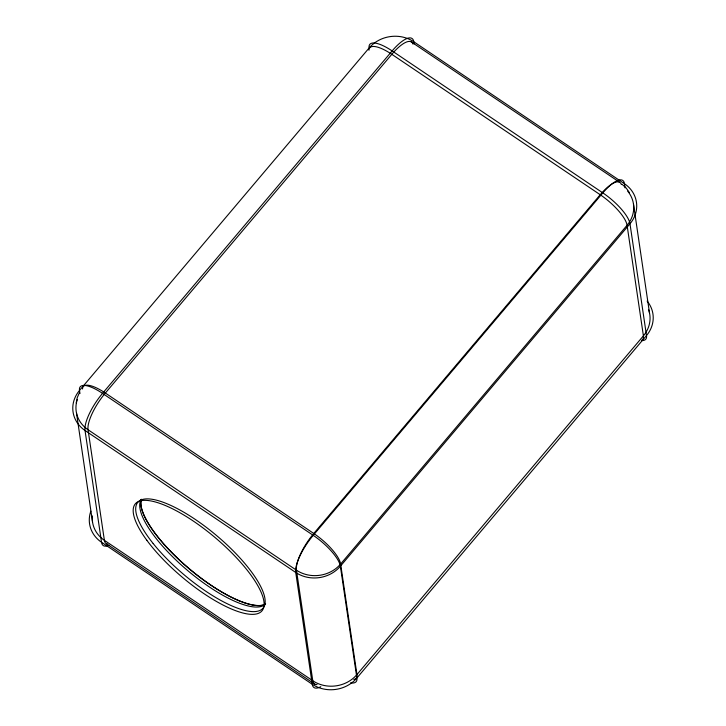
<?xml version="1.0" encoding="UTF-8"?>
<svg xmlns="http://www.w3.org/2000/svg" width="726" height="726" viewBox="0 0 726 726"><rect width="100%" height="100%" fill="white"/><g stroke="black" fill="none" stroke-linecap="round" stroke-linejoin="round"><path stroke-width="1.09" d="M76.23 402.921L77.274 397.585L79.47 392.594M625.077 187.871L624.469 183.723L413.766 41.754A31.88 28.577 -8.4 0 0 369.117 47.989L79.506 390.443A31.88 28.577 -8.4 0 0 85.024 430.482L101.531 542.277L312.234 684.246A31.88 10.073 -56 0 0 320.801 686.687M411.107 41.772L619.514 182.199M106.486 543.801L314.893 684.228M622.055 184.259L626.22 188.079L629.46 192.689M633.499 204.206L649.471 312.788M414.074 43.823L413.766 41.754A31.88 10.073 -56 0 0 392.14 50.92L102.529 393.374A31.88 10.073 -56 0 0 85.024 430.482L295.727 572.46A31.88 28.577 -8.4 0 0 340.376 566.226L629.986 223.771A31.88 28.577 -8.4 0 0 624.469 183.723A31.88 10.073 -56 0 0 602.834 192.889L313.224 535.343A31.88 10.073 -56 0 0 295.727 572.46L312.234 684.246A31.88 28.577 -8.4 0 0 356.883 678.011L646.494 335.557A31.88 28.577 -8.4 0 0 647.129 301.072M79.969 393.546L79.506 390.443A31.88 9.901 40.2 0 1 102.529 393.374L313.224 535.343A31.88 9.901 40.2 0 1 340.376 566.226L356.883 678.011A31.88 9.901 40.2 0 1 350.513 682.876M76.529 413.212L92.501 521.794M265.634 603.932A81.239 25.229 40.2 0 1 187.871 570.727A81.239 25.229 40.2 0 1 141.434 499.234M90.832 511.168A31.88 28.577 -8.4 0 0 101.531 542.277A31.88 10.073 -56 0 0 109.172 545.181M641.947 340.585A31.88 9.901 40.2 0 0 646.494 335.557L629.986 223.771A31.88 9.901 40.2 0 0 602.834 192.889L392.14 50.92A31.88 9.901 40.2 0 0 369.117 47.989M265.235 604.35A81.984 25.464 40.2 0 1 189.613 569.148A81.984 25.464 40.2 0 1 141.107 499.96M317.053 684.582A31.536 9.964 -56 0 1 312.779 680.752L104.381 540.325A31.536 28.269 -8.4 0 1 92.374 515.968M77.237 399.663A31.536 28.269 -8.4 0 0 88.055 429.747L104.381 540.325A31.536 9.964 -56 0 0 107.475 544.11M627.7 191.165A31.536 28.269 -8.4 0 1 627.073 225.287L643.408 335.857A31.536 9.792 40.2 0 1 641.566 340.34M648.563 309.648A31.536 28.269 -8.4 0 1 643.408 335.857L356.947 674.581A31.536 9.792 40.2 0 1 353.789 679.463M82.51 388.973A31.536 9.792 40.2 0 1 105.361 393.038L313.768 533.474A31.536 9.792 40.2 0 1 340.621 564.011L356.947 674.581A31.536 28.269 -8.4 0 1 312.779 680.752L296.453 570.182A31.536 9.964 -56 0 1 313.768 533.474L600.23 194.74A31.536 9.964 -56 0 1 621.356 184.531M412.958 44.095A31.536 9.964 -56 0 0 391.822 54.314L105.361 393.038A31.536 9.964 -56 0 0 88.055 429.747L296.453 570.182A31.536 28.269 -8.4 0 0 340.621 564.011L627.073 225.287A31.536 9.792 40.2 0 0 600.23 194.74L391.822 54.314A31.536 9.792 40.2 0 0 368.971 50.248M265.317 604.259A81.984 25.464 40.2 0 1 189.686 569.057A81.984 25.464 40.2 0 1 141.18 499.869M146.852 540.298A82.891 25.737 40.2 0 0 259.173 613.016A82.891 25.737 40.2 0 0 189.858 518.781A82.891 25.737 40.2 0 0 146.852 540.298M153.159 543.511A81.984 25.464 40.2 0 0 262.349 608.896A81.984 25.464 40.2 0 0 185.738 513.346A81.984 25.464 40.2 0 0 153.159 543.511"/></g></svg>
